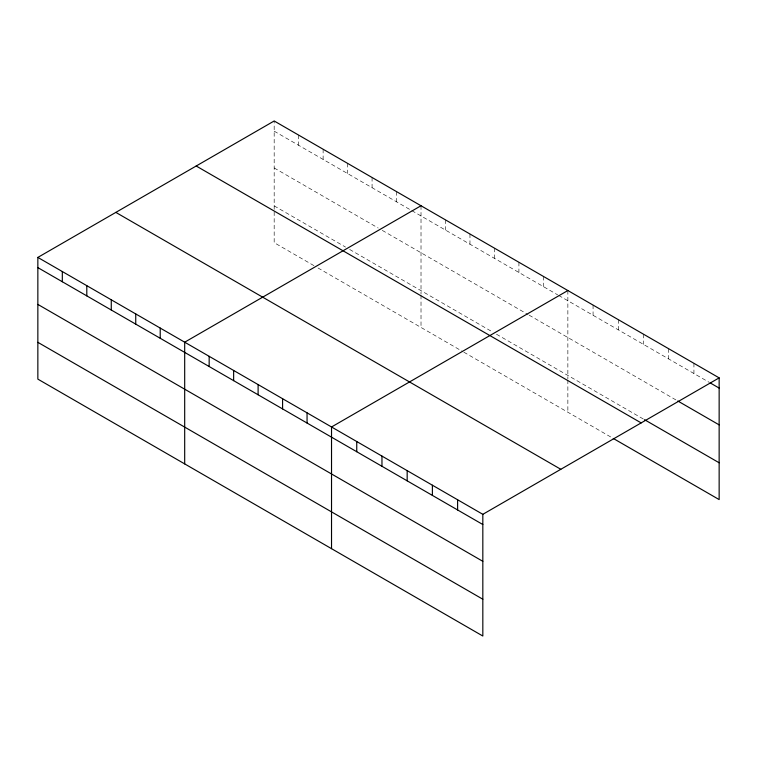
<?xml version="1.0" encoding="UTF-8"?>
<svg xmlns="http://www.w3.org/2000/svg" width="757" height="757" viewBox="0 0 757 757"><rect width="100%" height="100%" fill="white"/><g stroke="black" fill="none" stroke-linecap="round" stroke-linejoin="round"><path stroke-width="0.57" stroke-dasharray="3.79 2.84" d="M274.176 209.329L274.176 120.978M274.176 131.169L410.824 210.067M411.846 210.654L557.663 294.842M558.685 295.429L709.063 382.257M274.176 167.969L378.188 228.018M382.266 230.374L528.093 314.562M529.115 315.149L676.786 400.415M274.176 205.885L345.561 247.094M349.639 249.45L492.4 331.869M496.478 334.225L643.507 419.113M313.947 265.641L274.176 242.675L274.176 210.484M318.025 267.987L462.83 351.589M463.852 352.185L612.243 437.849M693.932 363.322L693.932 373.513M668.724 348.769L668.724 358.96M643.507 334.206L643.507 344.407M618.289 319.653L618.289 329.844M593.072 305.09L593.072 315.291M567.864 290.537L567.864 378.888M567.864 380.033L567.864 412.234M543.384 276.4L543.384 286.6M518.914 262.272L518.914 272.473M494.444 248.145L494.444 258.336M469.965 234.017L469.965 244.208M445.495 219.89L445.495 230.081M421.015 205.753L421.015 294.104M421.015 295.258L421.015 327.45M396.545 191.625L396.545 201.826M372.075 177.498L372.075 187.689M347.595 163.37L347.595 173.561M323.125 149.233L323.125 159.434M298.655 135.106L298.655 145.306"/><path stroke-width="1.14" d="M482.824 561.316L482.824 514.325L37.85 257.418L37.85 379.125L482.824 636.022L482.824 561.316L37.85 304.409M613.246 438.435L719.15 499.582L719.15 377.875L274.176 120.978L37.85 257.418M421.015 205.753L184.689 342.202L184.689 463.899M567.864 290.537L331.528 426.976L331.528 548.674M482.824 514.325L719.15 377.875M710.075 382.834L719.15 388.076M677.799 400.992L719.15 424.876M644.51 419.69L719.15 462.782M196.186 166.001L641.16 422.908M115.84 212.395L560.814 469.293M37.85 267.618L482.824 524.516M37.85 342.325L482.824 599.222M457.607 499.762L457.607 509.963M432.389 485.209L432.389 495.4M407.171 470.646L407.171 480.846M381.963 456.093L381.963 466.284M356.746 441.539L356.746 451.73M307.058 412.849L307.058 423.04M282.588 398.721L282.588 408.912M258.109 384.584L258.109 394.785M233.639 370.457L233.639 380.657M209.159 356.329L209.159 366.52M160.219 328.074L160.219 338.265M135.74 313.937L135.74 324.138M111.27 299.81L111.27 310.01M86.8 285.682L86.8 295.873M62.32 271.555L62.32 281.746"/></g></svg>
